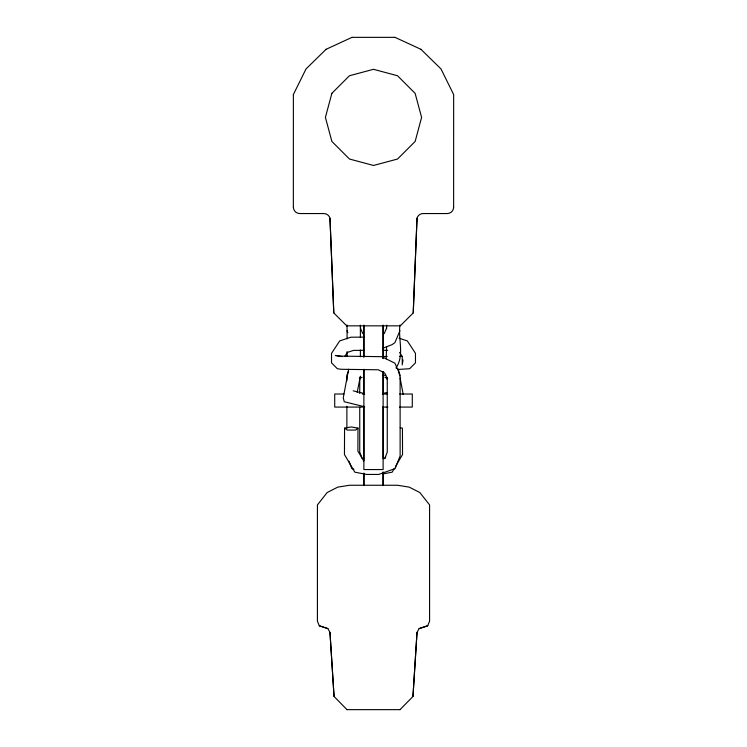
<?xml version="1.0" encoding="UTF-8"?>
<svg xmlns="http://www.w3.org/2000/svg" width="747" height="747" viewBox="0 0 747 747"><rect width="100%" height="100%" fill="white"/><g stroke="black" fill="none" stroke-linecap="round" stroke-linejoin="round"><path stroke-width="1.12" d="M293.347 207.143L293.375 94.58M346.869 428.18L346.879 406.237M346.879 380.83L346.879 375.059L348.606 371.1M359.746 407.302L359.737 452.15L362.155 458.322M359.746 393.501L359.746 377.394M363.882 406.2L363.882 469.555L383.118 469.555L383.118 371.595M363.882 393.921L363.882 369.802M363.882 325.44L363.882 357.019L363.882 325.094M383.118 458.779L383.118 406.471M383.118 393.921L383.118 372.127M383.118 325.44L383.118 358.569L383.118 325.094M386.619 346.627L386.162 358.868M386.619 328.568L386.619 325.15M399.962 324.945C397.964 338.942 404.725 355.628 396.013 367.813M363.518 460.628L357.888 451.039L357.981 428.115L351.155 426.939L344.563 428.152L344.46 454.55L354.825 472.169L366.712 474.438L378.598 474.457L395.163 468.565L400.131 455.894L400.121 375.059L394.93 363.201L381.708 356.664L339.614 356.114L335.328 355.469L342.481 356.618M346.683 325.841L400.289 325.841L413.231 312.928L417.003 218.199A6.415 6.415 0 0 1 423.166 213.549L447.248 213.549A6.415 6.415 0 0 0 453.653 207.143M413.231 312.928L417.031 218.199M400.028 709.65L412.97 696.465L417.003 632.438L419.123 628.601L427.704 625.781L429.581 621.149L429.581 504.907L419.823 492.534L409.225 487.128L397.525 485.261L349.475 485.261L337.775 487.128L327.177 492.534L317.419 504.907L317.419 621.149L319.296 625.781L327.877 628.601L329.997 632.438L334.058 696.465L346.972 709.65M412.97 696.465L417.031 632.438M402.558 362.93L403.025 359.858M348.625 369.242L343.265 397.806L344.236 401.718L364.685 406.807M357.178 392.436L360.39 376.199M384.845 458.322L387.263 452.15L387.254 377.394M384.219 333.648L386.638 327.914M399.962 330.706L394.902 342.677L392.091 344.619L382.903 348.214M359.512 379.336L360.446 377.216M293.347 94.58L306.037 68.92L326.056 49.33M384.602 458.705L385.732 456.79M394.481 468.257L392.175 472.169L382.455 474.028M395.63 466.296L402.54 454.55L402.437 428.152L400.233 427.742M344.75 356.496L347.411 352.407L353.527 350.39L363.929 350.315M357.981 428.115L355.609 430.057L347.318 430.076L344.563 428.152M359.326 378.72L362.118 377.272M326.019 49.33L351.986 37.35M427.704 625.781L419.123 628.601M382.866 393.482L387.254 392.418M382.819 375.592L385.956 375.059M399.673 356.291L401.877 356.235M398.16 369.466L409.664 368.71L415.481 362.837L415.472 353.368L410.346 345.478L407.274 340.893L399.122 338.214M382.641 356.524L387.273 356.487M364.377 337.112L350.931 337.205L339.726 340.893L331.528 353.368L331.519 362.837L337.336 368.71L341.174 369.289L378.271 369.784L384.696 372.958L387.488 379.336M346.935 709.65L400.065 709.65M351.958 37.35L395.042 37.35M343.909 394.014L334.712 394.014L334.712 407.078L363.761 407.078M362.286 394.014L364.592 394.014M382.408 394.014L387.011 394.014M399.645 394.014L412.288 394.014L412.288 407.078L399.505 407.078M383.239 407.078L387.88 407.078M383.071 350.315L387.693 350.352M327.877 628.601L319.296 625.781M395.014 37.35L420.981 49.33M353.172 390.821L364.134 393.482M353.91 469.303L351.837 468.565L348.942 461.179M396.414 368.224L398.375 369.242L399.682 375.853M384.882 377.272L387.674 378.72M420.944 49.33L440.991 68.92L453.653 94.58L453.625 207.143M293.375 207.143A6.415 6.415 0 0 0 299.79 213.549L323.834 213.549A6.415 6.415 0 0 1 329.969 218.199L333.769 312.928L346.711 325.841M399.589 352.407L402.25 356.496L402.25 364.975M360.362 327.914L362.781 333.648M347.038 330.706L347.878 332.704M400.121 378.057L403.212 394.537M386.825 377.282L387.254 379.448M329.969 632.438L334.03 696.465M329.997 218.199L333.806 312.928M360.381 325.15L360.381 337.625M347.038 324.945L347.075 338.858M363.882 369.27L363.882 460.946M360.381 350.007L360.381 356.758M347.075 351.66L347.075 356.31M363.882 473.243L363.882 485.569L363.882 473.243M383.118 472.123L383.118 485.569L383.118 472.123M331.873 93.347L325.403 117.382L331.873 141.426L349.475 159.027L373.519 165.47L397.553 159.027L415.155 141.426L421.597 117.382L415.127 93.347L397.525 75.746L373.481 69.303L349.447 75.746L331.845 93.347"/></g></svg>
